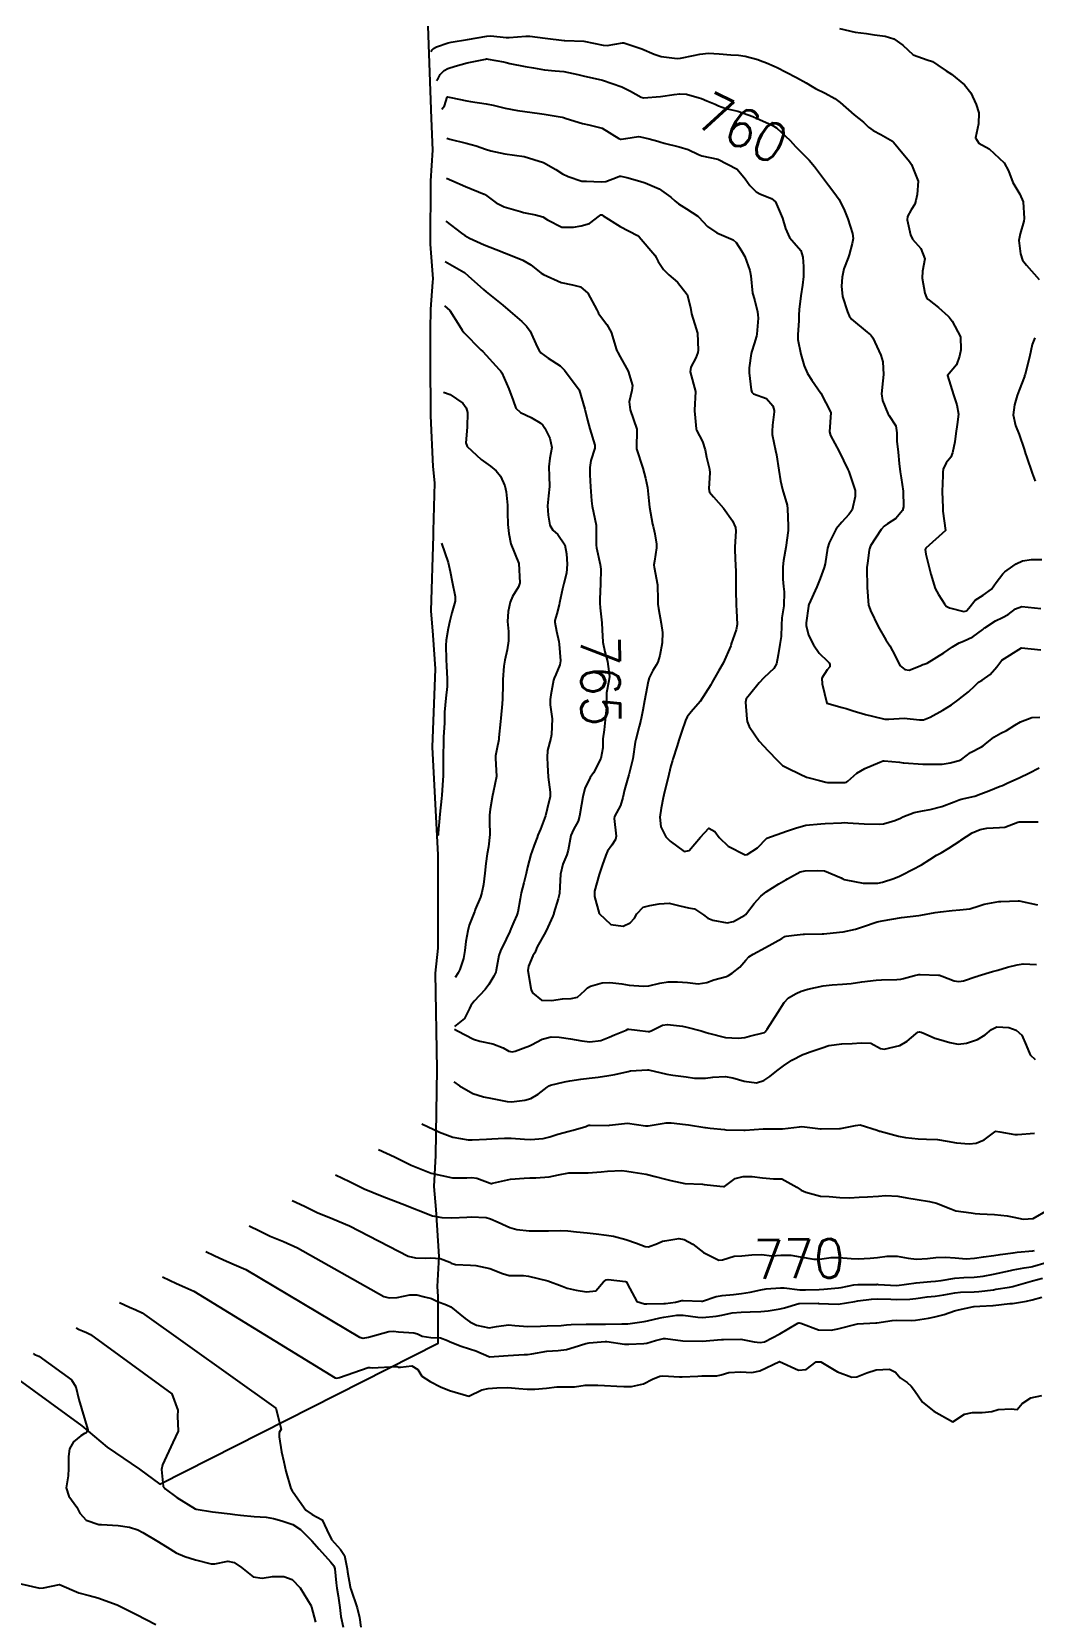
# Model space of a CAD drawing. Header units: metres. Extents: x 318500 to 325275, y 7408834 to 7428799.
# Drawn here: x 323669.7 to 323773.1, y 7421012.5 to 7421176.4 of the extents above; entities that cross this region are included whole.
import ezdxf
from ezdxf.enums import TextEntityAlignment as Align

# ---------------------------------------------------------------- set-up
doc = ezdxf.new("R2010")
doc.units = ezdxf.units.M
doc.header["$MEASUREMENT"] = 0
for name, color, linetype in [('Area', 45, 'Continuous'), ('Cotas', 45, 'Continuous'), ('Curvas de Nivel 1m', 11, 'Continuous'), ('Curvas de Nivel 5m', 15, 'Continuous'), ('Vias Primárias', 230, 'Continuous')]:
    doc.layers.add(name, color=color, linetype=linetype)
doc.styles.add('Style-STANDARD', font='STANDARD.shx')

msp = doc.modelspace()

# ---------------------------------------------------------------- linework, layer by layer
at = {"layer": 'Area'}
msp.add_lwpolyline([(323668.25, 7421037.26), (323674.88, 7421032.47), (323677.49, 7421030.25), (323680.82, 7421027.97), (323682.93, 7421026.43), (323711.66, 7421040.98), (323711.67, 7421045.82), (323711.59, 7421046.85), (323711.75, 7421049.95), (323711.44, 7421054.79), (323711.25, 7421057.16), (323711.41, 7421060.38), (323711.56, 7421069.28), (323711.38, 7421079.2), (323711.65, 7421081.75), (323711.65, 7421091.39), (323711.08, 7421102.5), (323711.39, 7421110.6), (323711.13, 7421114.07), (323710.95, 7421116.58), (323711.17, 7421124.37), (323711.18, 7421124.84), (323711.3, 7421129.81), (323711.15, 7421131.48), (323710.9, 7421136.72), (323710.88, 7421142.54), (323710.88, 7421145.59), (323710.91, 7421147.74), (323711.09, 7421150.51), (323711.14, 7421150.84), (323710.86, 7421154.44), (323710.89, 7421160.97), (323711.11, 7421164.12), (323710.96, 7421167.42), (323710.64, 7421176.92)], dxfattribs=at)
at = {"layer": 'Curvas de Nivel 1m', "flags": 128}
for points, elevation in [([(323753.07, 7421176.69), (323754.7, 7421176.33), (323755.87, 7421176.18), (323756.71, 7421176.05), (323757.79, 7421175.9), (323758.7, 7421175.64), (323759.61, 7421174.96), (323760.68, 7421173.97), (323762.14, 7421173.45), (323762.67, 7421173.28), (323763.25, 7421172.91), (323764.09, 7421172.34), (323764.65, 7421171.97), (323765.98, 7421170.88), (323766.63, 7421170.06), (323767.2, 7421168.86), (323767.47, 7421167.99), (323767.45, 7421166.86), (323767.12, 7421165.41), (323767.46, 7421164.86), (323768.55, 7421164.29), (323770.1, 7421162.82), (323770.52, 7421162), (323770.98, 7421160.81), (323771.69, 7421159.6), (323772.04, 7421158.79), (323772.16, 7421157.08), (323772.13, 7421156.79), (323771.73, 7421155.5), (323771.6, 7421154.8), (323771.77, 7421153.43), (323771.98, 7421152.79), (323772.39, 7421152.26), (323773.7, 7421150.77)], 758), ([(323710.93, 7421174.3), (323710.98, 7421174.37), (323711.05, 7421174.49), (323711.17, 7421174.62), (323711.48, 7421174.79), (323712.68, 7421175.2), (323712.99, 7421175.27), (323714.69, 7421175.56), (323716.69, 7421175.92), (323717.11, 7421175.94), (323718.69, 7421175.78), (323718.97, 7421175.77), (323720.69, 7421175.92), (323721.13, 7421175.91), (323722.69, 7421175.71), (323724.65, 7421175.47), (323724.69, 7421175.47), (323724.73, 7421175.47), (323726.69, 7421175.4), (323728.68, 7421174.97), (323729.1, 7421174.95), (323730.69, 7421175.2), (323730.84, 7421175.2), (323732.68, 7421174.6), (323733.94, 7421174.04), (323734.67, 7421173.79), (323736.34, 7421173.6), (323736.67, 7421173.63), (323738.01, 7421173.91), (323738.67, 7421174.04), (323739.58, 7421174.14), (323740.67, 7421174.09), (323741.88, 7421173.99), (323742.67, 7421173.94), (323743.34, 7421173.85), (323744.66, 7421173.48), (323744.9, 7421173.4), (323745.56, 7421173.15), (323746.34, 7421172.82), (323746.65, 7421172.67), (323747.58, 7421172.19), (323748.64, 7421171.64), (323749.64, 7421171.09), (323750.26, 7421170.71), (323750.62, 7421170.49), (323751.59, 7421170.03), (323752.62, 7421169.48), (323753.14, 7421169.04), (323754.59, 7421167.8), (323755.55, 7421167.02), (323756.08, 7421166.52), (323756.57, 7421166.17), (323757.34, 7421165.76), (323758.56, 7421165.05), (323758.66, 7421164.97), (323759.13, 7421164.38), (323760.32, 7421162.95), (323760.53, 7421162.66), (323761.19, 7421160.94), (323761.1, 7421159.55), (323760.97, 7421158.94), (323760.86, 7421158.56), (323760.47, 7421157.98), (323760.11, 7421157.3), (323760.08, 7421156.95), (323760.43, 7421155.38), (323760.62, 7421154.95), (323761.47, 7421154), (323761.88, 7421152.93), (323761.66, 7421151.65), (323761.61, 7421150.93), (323761.89, 7421149.39), (323762.05, 7421148.92), (323762.19, 7421148.77), (323762.34, 7421148.65), (323763.32, 7421147.9), (323764.32, 7421147), (323764.41, 7421146.89), (323764.72, 7421146.48), (323765.57, 7421144.88), (323765.62, 7421143.53), (323765.49, 7421142.88), (323765.15, 7421141.98), (323764.24, 7421140.89), (323764.87, 7421138.88), (323765.21, 7421137.86), (323765.38, 7421136.88), (323765.24, 7421135.81), (323765.09, 7421134.88), (323764.99, 7421134.04), (323764.76, 7421132.88), (323764.58, 7421132.43), (323764.11, 7421131.85), (323763.79, 7421131.21), (323763.76, 7421130.9), (323763.75, 7421130.55), (323763.69, 7421128.9), (323763.74, 7421127.21), (323763.77, 7421126.89), (323764.02, 7421124.89), (323762, 7421123.05), (323761.95, 7421122.97), (323761.94, 7421122.92), (323761.99, 7421122.44), (323762.36, 7421120.91), (323762.5, 7421120.38), (323762.95, 7421118.9), (323763.3, 7421118.26), (323763.92, 7421117.32), (323764.1, 7421117.07), (323764.44, 7421116.88), (323765.92, 7421116.53), (323766.18, 7421116.6), (323766.43, 7421116.85), (323767.09, 7421117.69), (323767.93, 7421118.19), (323768.79, 7421118.83), (323769.27, 7421119.5), (323769.96, 7421120.42), (323770.16, 7421120.61), (323770.4, 7421120.8), (323771.33, 7421121.44), (323771.98, 7421121.73), (323772.89, 7421121.87), (323773.99, 7421121.87)], 759), ([(323712.03, 7421168.37), (323712.31, 7421168.72), (323712.6, 7421169.62), (323712.61, 7421169.63), (323712.95, 7421169.58), (323714.6, 7421169.22), (323715.01, 7421169.15), (323716.6, 7421168.92), (323717.35, 7421168.77), (323718.59, 7421168.47), (323719.85, 7421168.23), (323720.59, 7421168.13), (323722.11, 7421167.93), (323722.59, 7421167.86), (323724.47, 7421167.53), (323724.58, 7421167.5), (323724.88, 7421167.42), (323726.57, 7421166.89), (323727.21, 7421166.75), (323728.57, 7421166.39), (323730.32, 7421165.35), (323730.47, 7421165.27), (323730.55, 7421165.26), (323731.02, 7421165.34), (323732.34, 7421165.54), (323732.55, 7421165.52), (323733.44, 7421165.31), (323734.32, 7421165.07), (323734.55, 7421164.99), (323734.97, 7421164.86), (323736.54, 7421164.49), (323737.48, 7421164.19), (323738.53, 7421163.68), (323738.86, 7421163.56), (323740.53, 7421163.21), (323742.51, 7421162.18), (323743.35, 7421161.18), (323743.82, 7421160.5), (323744.49, 7421159.83), (323744.92, 7421159.59), (323746.08, 7421159.14), (323746.48, 7421158.81), (323747.19, 7421157.12), (323747.5, 7421156.05), (323747.92, 7421155.11), (323748.41, 7421154.56), (323749.08, 7421153.78), (323749.29, 7421153.1), (323749.36, 7421152.13), (323749.36, 7421151.1), (323749.27, 7421150.19), (323749.09, 7421149.1), (323748.92, 7421147.69), (323748.9, 7421147.09), (323748.9, 7421146.51), (323748.77, 7421145.1), (323748.78, 7421144.59), (323749.11, 7421143.09), (323749.45, 7421141.89), (323749.78, 7421141.08), (323750.23, 7421140.39), (323751.17, 7421139.07), (323752.18, 7421137.05), (323752.06, 7421135.05), (323752.15, 7421134.69), (323753.05, 7421133.04), (323753.96, 7421131.16), (323754.03, 7421131.02), (323754.05, 7421130.97), (323754.1, 7421130.87), (323754.71, 7421129.01), (323754.7, 7421128.39), (323754.38, 7421127.02), (323754.27, 7421126.8), (323754.04, 7421126.53), (323753.31, 7421125.75), (323752.74, 7421125.04), (323752.01, 7421123.61), (323751.85, 7421123.05), (323751.61, 7421121.42), (323751.52, 7421121.06), (323751.09, 7421119.92), (323750.76, 7421119.07), (323749.92, 7421117.23), (323749.88, 7421117.12), (323749.87, 7421117.08), (323749.63, 7421115.35), (323749.63, 7421115.08), (323749.88, 7421114.09), (323750.41, 7421113.07), (323751, 7421112.21), (323751.84, 7421111.4), (323752.01, 7421111.21), (323752.09, 7421111.05), (323752.08, 7421110.8), (323751.83, 7421110.48), (323751.25, 7421109.63), (323751.29, 7421109.06), (323751.78, 7421107.05), (323753.36, 7421106.61), (323753.77, 7421106.51), (323754.51, 7421106.28), (323755.77, 7421105.89), (323756.5, 7421105.72), (323757.76, 7421105.4), (323758.19, 7421105.39), (323759.77, 7421105.51), (323761.34, 7421105.35), (323761.76, 7421105.35), (323762.46, 7421105.6), (323763.77, 7421106.32), (323764.65, 7421106.88), (323765.29, 7421107.36), (323765.79, 7421107.75), (323766.41, 7421108.24), (323767.04, 7421108.85), (323767.45, 7421109.21), (323767.82, 7421109.44), (323768.65, 7421110), (323769.32, 7421110.82), (323769.85, 7421111.48), (323771.86, 7421112.78), (323773.86, 7421112.56)], 761), ([(323712.55, 7421165.36), (323712.85, 7421165.28), (323714.54, 7421164.87), (323715.58, 7421164.58), (323716.54, 7421164.25), (323717.08, 7421164.07), (323718.53, 7421163.76), (323720.53, 7421163.48), (323722.52, 7421162.85), (323723.8, 7421162.14), (323724.5, 7421161.69), (323725.06, 7421161.41), (323726.49, 7421160.95), (323726.96, 7421160.92), (323728.49, 7421160.88), (323728.95, 7421160.91), (323730.12, 7421161.35), (323730.39, 7421161.45), (323730.5, 7421161.46), (323731.12, 7421161.33), (323732.49, 7421160.93), (323733.04, 7421160.76), (323734.48, 7421160.15), (323735.69, 7421159.28), (323736.08, 7421158.89), (323736.46, 7421158.59), (323737.29, 7421158.09), (323738.45, 7421157.32), (323738.49, 7421157.28), (323738.53, 7421157.24), (323739.45, 7421156.24), (323740.43, 7421155.59), (323741.39, 7421155.2), (323742.11, 7421154.88), (323742.41, 7421154.6), (323742.98, 7421153.75), (323743.3, 7421153.17), (323743.82, 7421151.72), (323743.94, 7421151.16), (323744.12, 7421149.39), (323744.16, 7421149.16), (323744.33, 7421148.58), (323744.62, 7421147.45), (323744.67, 7421147.15), (323744.68, 7421146.79), (323744.56, 7421145.16), (323744.52, 7421144.92), (323744.27, 7421144.13), (323744.02, 7421143.4), (323743.96, 7421143.16), (323743.75, 7421141.66), (323743.77, 7421141.16), (323743.98, 7421139.4), (323744.02, 7421139.16), (323744.21, 7421138.97), (323745.55, 7421138.49), (323746.19, 7421137.76), (323746.33, 7421137.27), (323746.33, 7421137.13), (323746.17, 7421135.74), (323746.12, 7421135.13), (323746.15, 7421134.79), (323746.48, 7421133.12), (323746.57, 7421132.68), (323746.83, 7421131.12), (323747, 7421130.02), (323747.2, 7421129.11), (323747.67, 7421127.49), (323747.73, 7421127.1), (323747.77, 7421125.36), (323747.79, 7421125.1), (323747.78, 7421124.87), (323747.53, 7421123.11), (323747.31, 7421121.78), (323747.23, 7421121.11), (323747.22, 7421119.84), (323747.29, 7421119.11), (323747.36, 7421118.54), (323747.34, 7421117.11), (323747.15, 7421115.86), (323747.1, 7421115.11), (323747.05, 7421113.93), (323746.94, 7421113.11), (323746.76, 7421112.03), (323746.59, 7421111.12), (323746.31, 7421110.64), (323745.83, 7421110.18), (323745.28, 7421109.68), (323744.81, 7421109.15), (323743.79, 7421107.92), (323743.46, 7421107.49), (323743.37, 7421107.16), (323743.52, 7421105.4), (323743.56, 7421105.16), (323743.75, 7421104.64), (323744.8, 7421103.14), (323745.72, 7421102.15), (323746.67, 7421101.12), (323747.2, 7421100.62), (323747.69, 7421100.37), (323749.04, 7421099.73), (323749.68, 7421099.42), (323749.94, 7421099.34), (323751.01, 7421099.06), (323751.68, 7421098.89), (323751.86, 7421098.87), (323753.68, 7421098.87), (323753.8, 7421098.9), (323753.94, 7421099.02), (323754.88, 7421099.82), (323755.69, 7421100.3), (323757.24, 7421100.98), (323757.58, 7421101.09), (323757.7, 7421101.1), (323759.27, 7421100.95), (323759.67, 7421100.91), (323759.7, 7421100.91), (323759.73, 7421100.91), (323761.7, 7421100.77), (323763.55, 7421100.75), (323763.7, 7421100.75), (323764.5, 7421100.88), (323765.44, 7421101.12), (323765.71, 7421101.27), (323766.62, 7421101.95), (323767.73, 7421102.56), (323767.9, 7421102.66), (323768.12, 7421102.83), (323769.01, 7421103.55), (323769.75, 7421103.95), (323770.32, 7421104.23), (323771.2, 7421104.79), (323771.76, 7421105.13), (323772.95, 7421105.58), (323773.77, 7421105.62)], 762), ([(323712.5, 7421161.25), (323713.06, 7421161.01), (323714.48, 7421160.39), (323716.39, 7421159.61), (323716.47, 7421159.58), (323716.55, 7421159.53), (323717.65, 7421158.7), (323718.46, 7421158.29), (323720.15, 7421157.79), (323720.45, 7421157.7), (323720.63, 7421157.66), (323721.71, 7421157.46), (323722.45, 7421157.25), (323722.93, 7421156.96), (323724.43, 7421156.19), (323725.64, 7421156.2), (323726.43, 7421156.33), (323727.27, 7421156.56), (323728.32, 7421157.37), (323728.45, 7421157.45), (323728.54, 7421157.45), (323728.7, 7421157.37), (323730.43, 7421156.25), (323732.24, 7421155.32), (323732.42, 7421155.19), (323734.01, 7421153.3), (323734.17, 7421153.07), (323734.38, 7421152.64), (323734.91, 7421151.82), (323735.46, 7421151.27), (323736.36, 7421150.52), (323737.35, 7421149.25), (323737.69, 7421147.88), (323737.81, 7421147.25), (323738.3, 7421145.71), (323738.4, 7421145.35), (323738.42, 7421145.24), (323738.5, 7421143.48), (323738.47, 7421143.24), (323738.25, 7421142.7), (323737.74, 7421141.75), (323737.68, 7421141.25), (323738.21, 7421139.24), (323738.13, 7421137.29), (323738.13, 7421137.24), (323738.17, 7421136.52), (323738.29, 7421135.37), (323738.33, 7421135.24), (323738.96, 7421134.05), (323739.21, 7421133.22), (323739.36, 7421132.46), (323739.67, 7421131.22), (323739.71, 7421130.83), (323739.6, 7421129.22), (323739.68, 7421128.82), (323740.07, 7421128.35), (323741.11, 7421127.19), (323742.03, 7421125.88), (323742.34, 7421125.18), (323742.39, 7421124.8), (323742.29, 7421123.18), (323742.28, 7421122.89), (323742.35, 7421121.18), (323742.38, 7421120.76), (323742.39, 7421119.18), (323742.39, 7421118.72), (323742.43, 7421117.17), (323742.47, 7421116.62), (323742.52, 7421115.17), (323742.42, 7421114.64), (323741.92, 7421113.18), (323741.91, 7421113.13), (323741.86, 7421112.97), (323741.09, 7421111.19), (323740.62, 7421110.41), (323739.94, 7421109.21), (323739.81, 7421108.95), (323738.69, 7421107.23), (323737.77, 7421106.15), (323737.36, 7421105.65), (323737.18, 7421105.25), (323736.82, 7421104.18), (323736.51, 7421103.25), (323736.32, 7421102.66), (323735.87, 7421101.26), (323735.83, 7421101.13), (323735.69, 7421100.59), (323735.38, 7421099.26), (323735.03, 7421097.9), (323734.9, 7421097.27), (323734.69, 7421096.21), (323734.53, 7421095.28), (323734.63, 7421094.29), (323735.17, 7421093.27), (323735.59, 7421092.82), (323737.06, 7421091.76), (323737.58, 7421091.84), (323738.74, 7421093.22), (323739.61, 7421094.16), (323740.22, 7421093.82), (323740.68, 7421093.19), (323741.59, 7421092.31), (323743.35, 7421091.39), (323743.57, 7421091.42), (323744.62, 7421092.11), (323745.6, 7421093.13), (323747.61, 7421093.83), (323748.54, 7421094.16), (323749.61, 7421094.45), (323751.15, 7421094.59), (323751.62, 7421094.62), (323753.3, 7421094.71), (323753.62, 7421094.72), (323753.93, 7421094.7), (323755.62, 7421094.59), (323757.2, 7421094.56), (323757.62, 7421094.6), (323758.81, 7421094.95), (323759.37, 7421095.19), (323759.63, 7421095.33), (323760.78, 7421095.78), (323761.64, 7421095.94), (323762.46, 7421096.09), (323763.64, 7421096.39), (323764.91, 7421096.87), (323765.43, 7421097.09), (323765.65, 7421097.13), (323767.04, 7421097.47), (323767.66, 7421097.7), (323768.49, 7421098), (323769.67, 7421098.47), (323769.91, 7421098.57), (323770.4, 7421098.8), (323771.69, 7421099.39), (323772.63, 7421099.83), (323773.7, 7421100.37)], 763), ([(323712.44, 7421156.81), (323714.05, 7421155.56), (323714.42, 7421155.32), (323714.9, 7421155.06), (323716.4, 7421154.38), (323718.26, 7421153.63), (323718.39, 7421153.58), (323718.62, 7421153.5), (323720.38, 7421152.78), (323721.21, 7421152.3), (323722.3, 7421151.45), (323722.37, 7421151.39), (323722.52, 7421151.3), (323724.36, 7421150.49), (323725.51, 7421150.25), (323726.35, 7421150.03), (323727.11, 7421149.39), (323728.03, 7421147.66), (323728.17, 7421147.37), (323728.22, 7421147.29), (323728.31, 7421147.14), (323729.07, 7421146.13), (323729.52, 7421145.35), (323730.07, 7421143.53), (323730.15, 7421143.34), (323730.19, 7421143.27), (323730.26, 7421143.13), (323731.26, 7421141.33), (323731.71, 7421139.83), (323731.65, 7421139.33), (323731.36, 7421138.16), (323731.48, 7421137.33), (323732.16, 7421135.32), (323732.13, 7421133.32), (323732.8, 7421131.31), (323733.07, 7421130.28), (323733.27, 7421129.3), (323733.42, 7421127.94), (323733.46, 7421127.3), (323733.78, 7421125.54), (323733.84, 7421125.29), (323733.88, 7421125.15), (323734.01, 7421124.55), (323734.18, 7421123.47), (323734.2, 7421123.29), (323734.2, 7421123.08), (323733.98, 7421121.71), (323733.91, 7421121.35), (323733.91, 7421121.29), (323733.97, 7421121.1), (323734.31, 7421119.28), (323734.33, 7421117.69), (323734.32, 7421117.28), (323734.39, 7421116.81), (323734.68, 7421115.28), (323734.8, 7421114.36), (323734.77, 7421113.28), (323734.55, 7421111.98), (323734.34, 7421111.28), (323734.16, 7421110.96), (323733.83, 7421110.41), (323733.45, 7421109.66), (323733.33, 7421109.3), (323733.08, 7421108.01), (323732.96, 7421107.3), (323732.79, 7421106.32), (323732.57, 7421105.31), (323732.4, 7421104.66), (323732.06, 7421103.31), (323732.01, 7421103.03), (323731.76, 7421101.32), (323731.7, 7421101.02), (323731.34, 7421099.67), (323731.24, 7421099.32), (323730.88, 7421098.11), (323730.73, 7421097.33), (323730.49, 7421096.48), (323729.86, 7421095.34), (323729.82, 7421095.14), (323730.03, 7421093.34), (323729.96, 7421092.97), (323729.59, 7421092.38), (323729.14, 7421091.78), (323728.95, 7421091.35), (323728.6, 7421090.31), (323728.26, 7421089.36), (323727.8, 7421087.64), (323727.78, 7421087.37), (323727.79, 7421087.09), (323728.26, 7421085.36), (323729.47, 7421084.21), (323730.75, 7421084.04), (323731.48, 7421084.37), (323731.93, 7421084.86), (323732.18, 7421085.3), (323732.81, 7421085.99), (323733.5, 7421086.18), (323734.46, 7421086.33), (323735.51, 7421086.41), (323736.61, 7421086.15), (323737.5, 7421085.94), (323738.11, 7421085.84), (323739.05, 7421085.22), (323739.48, 7421084.87), (323740.01, 7421084.67), (323741.48, 7421084.37), (323742.15, 7421084.51), (323743.31, 7421085.16), (323743.41, 7421085.24), (323743.49, 7421085.33), (323744.27, 7421086.38), (323744.98, 7421087.14), (323745.52, 7421087.57), (323746.82, 7421088.4), (323747.54, 7421088.81), (323747.72, 7421088.91), (323748.02, 7421089.1), (323749.01, 7421089.63), (323749.55, 7421089.74), (323750.84, 7421089.77), (323751.55, 7421089.75), (323753.26, 7421089.02), (323753.43, 7421088.92), (323753.54, 7421088.87), (323753.73, 7421088.82), (323755.53, 7421088.48), (323757.03, 7421088.47), (323757.54, 7421088.58), (323758.71, 7421088.95), (323759.29, 7421089.2), (323759.55, 7421089.33), (323760.61, 7421089.88), (323761.56, 7421090.36), (323762.41, 7421090.91), (323763.11, 7421091.37), (323763.58, 7421091.61), (323764.38, 7421092.08), (323765.54, 7421092.86), (323765.6, 7421092.9), (323766.79, 7421093.67), (323767.62, 7421094.01), (323768.31, 7421094.14), (323769.62, 7421094.22), (323770.15, 7421094.27), (323771.51, 7421094.78), (323771.63, 7421094.8), (323773.59, 7421094.8)], 764), ([(323712.32, 7421148.06), (323712.86, 7421147.57), (323713.87, 7421145.99), (323714.12, 7421145.56), (323714.29, 7421145.33), (323716.07, 7421143.53), (323716.26, 7421143.34), (323717.97, 7421141.5), (323718.1, 7421141.37), (323718.23, 7421141.16), (323718.95, 7421139.49), (323719.4, 7421138.28), (323719.67, 7421137.49), (323720.17, 7421137.07), (323721.25, 7421136.55), (323722.17, 7421136), (323722.45, 7421135.74), (323722.67, 7421135.44), (323723.18, 7421134.4), (323723.38, 7421133.43), (323723.19, 7421132.35), (323723.09, 7421131.44), (323723.13, 7421130.48), (323723.14, 7421129.43), (323723.03, 7421128.47), (323722.95, 7421127.44), (323723.01, 7421126.46), (323723.2, 7421125.43), (323723.51, 7421124.92), (323724.01, 7421124.47), (323724.72, 7421123.41), (323724.92, 7421122.48), (323724.96, 7421121.41), (323724.89, 7421120.48), (323724.64, 7421119.41), (323724.5, 7421118.85), (323724.19, 7421117.42), (323724.14, 7421117.19), (323723.9, 7421116.27), (323723.71, 7421115.6), (323723.7, 7421115.42), (323723.88, 7421114.49), (323724.1, 7421113.42), (323724.14, 7421113.13), (323724.28, 7421111.42), (323724.23, 7421111.01), (323723.82, 7421110), (323723.62, 7421109.62), (323723.55, 7421109.42), (323723.29, 7421107.92), (323723.23, 7421107.43), (323723.22, 7421106.87), (323723.41, 7421105.43), (323723.35, 7421103.81), (323723.27, 7421103.43), (323722.96, 7421102.18), (323722.91, 7421101.43), (323722.94, 7421100.68), (323723.01, 7421099.43), (323723.23, 7421097.86), (323723.22, 7421097.43), (323722.92, 7421096.14), (323722.72, 7421095.43), (323722.21, 7421094.04), (323721.96, 7421093.44), (323721.87, 7421093.18), (323721.58, 7421092.39), (323721.31, 7421091.72), (323721.22, 7421091.45), (323720.89, 7421090.12), (323720.73, 7421089.46), (323720.49, 7421088.51), (323720.24, 7421087.46), (323720.13, 7421086.85), (323719.89, 7421085.47), (323719.79, 7421085.17), (323719.48, 7421084.47), (323719.17, 7421083.77), (323719.04, 7421083.48), (323718.66, 7421082.69), (323718.08, 7421081.49), (323717.93, 7421081), (323717.66, 7421079.5), (323717.6, 7421079.3), (323717.4, 7421078.86), (323716.9, 7421078), (323716.51, 7421077.51), (323715.37, 7421076.28), (323715.04, 7421075.86), (323714.89, 7421075.53), (323714.39, 7421074.49), (323713.33, 7421073.68)], 766), ([(323773.24, 7421144.78), (323772.98, 7421144.08), (323772.71, 7421142.78), (323772.24, 7421141.03), (323772.19, 7421140.84), (323772.18, 7421140.79), (323771.65, 7421139.37), (323771.44, 7421138.8), (323771.15, 7421137.85), (323771.02, 7421136.8), (323771.27, 7421135.7), (323771.62, 7421134.8), (323772.14, 7421133.28), (323772.3, 7421132.79), (323772.39, 7421132.52), (323772.97, 7421130.78), (323773.29, 7421129.97)], 758), ([(323712.2, 7421139.16), (323712.88, 7421138.9), (323714.19, 7421138.03), (323714.56, 7421137.55), (323714.68, 7421137.05), (323714.65, 7421135.55), (323714.52, 7421133.94), (323714.64, 7421133.55), (323716.11, 7421132.21), (323717.05, 7421131.52), (323717.64, 7421131.05), (323718.09, 7421130.47), (323718.54, 7421129.5), (323718.68, 7421128.88), (323718.82, 7421127.49), (323718.82, 7421126.72), (323718.85, 7421125.49), (323718.94, 7421124.56), (323719.15, 7421123.49), (323719.97, 7421121.48), (323720.07, 7421119.48), (323719.94, 7421119.07), (323719.33, 7421118.08), (323719.1, 7421117.49), (323718.89, 7421116.51), (323718.83, 7421115.49), (323718.92, 7421114.45), (323718.92, 7421113.49), (323718.77, 7421112.57), (323718.55, 7421111.49), (323718.44, 7421110.88), (323718.33, 7421109.49), (323718.32, 7421108.97), (323718.29, 7421107.49), (323718.27, 7421107), (323718.13, 7421105.5), (323718.09, 7421105.16), (323717.93, 7421103.5), (323717.91, 7421103.31), (323717.71, 7421102.31), (323717.58, 7421101.62), (323717.57, 7421101.5), (323717.56, 7421101.37), (323717.68, 7421099.5), (323717.32, 7421097.84), (323717.26, 7421097.51), (323717.02, 7421096.11), (323716.95, 7421095.51), (323716.94, 7421094.83), (323716.98, 7421093.51), (323716.86, 7421092.23), (323716.71, 7421091.51), (323716.56, 7421090.51), (323716.48, 7421089.52), (323716.34, 7421088.33), (323716.17, 7421087.52), (323716.01, 7421087.03), (323715.49, 7421085.76), (323715.43, 7421085.6), (323715.4, 7421085.53), (323714.87, 7421084.13), (323714.71, 7421083.54), (323714.51, 7421082.47), (323714.4, 7421081.54), (323714.26, 7421080.71), (323713.89, 7421079.55), (323713.73, 7421079.22), (323713.4, 7421078.73)], 767), ([(323711.99, 7421123.58), (323712.68, 7421121.57), (323712.89, 7421120.64), (323713.11, 7421119.57), (323713.41, 7421118.08), (323713.4, 7421117.57), (323713.08, 7421116.39), (323712.87, 7421115.57), (323712.69, 7421114.76), (323712.47, 7421113.57), (323712.44, 7421112.99), (323712.49, 7421111.57), (323712.52, 7421110.88), (323712.59, 7421109.57), (323712.58, 7421108.79), (323712.46, 7421107.57), (323712.32, 7421106.13), (323712.32, 7421105.57), (323712.32, 7421105), (323712.22, 7421103.57), (323712.19, 7421103.11), (323712.17, 7421101.57), (323712.17, 7421100.06), (323712.16, 7421099.57), (323712.14, 7421099.11), (323712.03, 7421097.57), (323712, 7421097.22), (323711.82, 7421095.58), (323711.66, 7421093.64), (323711.66, 7421093.58), (323711.66, 7421093.52), (323711.65, 7421093.47), (323711.64, 7421093.44), (323711.63, 7421093.43)], 768), ([(323713.33, 7421073.4), (323713.64, 7421073.23), (323715.31, 7421072.36), (323715.95, 7421072.16), (323717.31, 7421071.89), (323718.38, 7421071.48), (323718.96, 7421071.13), (323719.3, 7421071.07), (323719.61, 7421071.15), (323720.42, 7421071.46), (323721.09, 7421071.67), (323721.3, 7421071.77), (323722.39, 7421072.36), (323723.32, 7421072.61), (323724.14, 7421072.58), (323725.32, 7421072.42), (323726.5, 7421072.19), (323727.31, 7421072.08), (323728.44, 7421072.23), (323729.32, 7421072.57), (323729.85, 7421072.81), (323731.05, 7421073.31), (323731.25, 7421073.39), (323731.33, 7421073.4), (323732.2, 7421073.3), (323733.33, 7421073.15), (323733.46, 7421073.16), (323733.72, 7421073.28), (323734.8, 7421073.81), (323735.34, 7421073.88), (323736.88, 7421073.7), (323737.34, 7421073.62), (323738.82, 7421073.22), (323739.33, 7421073.05), (323739.55, 7421072.99), (323741.32, 7421072.56), (323742.62, 7421072.46), (323743.32, 7421072.55), (323743.8, 7421072.67), (323745.33, 7421073.07), (323745.42, 7421073.13), (323745.62, 7421073.41), (323746.71, 7421075.11), (323747.37, 7421076.17), (323747.82, 7421076.65), (323748.63, 7421077.09), (323749.14, 7421077.32), (323749.38, 7421077.41), (323749.83, 7421077.52), (323751.4, 7421077.86), (323752.33, 7421077.97), (323753.4, 7421078.04), (323754.28, 7421078.13), (323755.4, 7421078.28), (323756.88, 7421078.46), (323757.41, 7421078.49), (323759, 7421078.54), (323759.41, 7421078.58), (323759.71, 7421078.63), (323760.82, 7421078.93), (323761.29, 7421079.04), (323761.41, 7421079.05), (323763.31, 7421078.99), (323763.41, 7421078.98), (323763.69, 7421078.89), (323764.93, 7421078.39), (323765.4, 7421078.32), (323765.87, 7421078.39), (323767.21, 7421078.84), (323767.36, 7421078.89), (323767.41, 7421078.91), (323768.88, 7421079.35), (323769.42, 7421079.51), (323770.43, 7421079.79), (323771.43, 7421080.05), (323772.04, 7421080.16), (323773.43, 7421080.09)], 766), ([(323713.26, 7421067.96), (323713.85, 7421067.54), (323715.24, 7421066.75), (323716.32, 7421066.43), (323717.23, 7421066.26), (323718.78, 7421065.93), (323719.23, 7421065.89), (323720.62, 7421066.06), (323721.23, 7421066.26), (323721.98, 7421066.69), (323722.92, 7421067.42), (323723.11, 7421067.57), (323723.25, 7421067.63), (323724.69, 7421067.97), (323725.26, 7421068.08), (323726.38, 7421068.26), (323727.26, 7421068.35), (323728.18, 7421068.44), (323729.27, 7421068.61), (323729.88, 7421068.72), (323731.28, 7421069.05), (323731.5, 7421069.09), (323733.28, 7421069.22), (323733.36, 7421069.21), (323735.27, 7421068.75), (323735.87, 7421068.65), (323737.27, 7421068.47), (323738.13, 7421068.36), (323739.27, 7421068.34), (323740.02, 7421068.44), (323741.27, 7421068.52), (323742.07, 7421068.37), (323743.26, 7421068.02), (323744.52, 7421067.88), (323745.26, 7421068.09), (323745.88, 7421068.51), (323746.63, 7421069.11), (323747.29, 7421069.62), (323748.18, 7421070.21), (323749.31, 7421070.78), (323749.51, 7421070.86), (323750.06, 7421071.06), (323750.99, 7421071.38), (323751.31, 7421071.49), (323751.98, 7421071.71), (323753.32, 7421071.89), (323754.41, 7421071.92), (323755.32, 7421072), (323756.31, 7421071.97), (323757.31, 7421071.42), (323757.69, 7421071.34), (323759.32, 7421071.72), (323760.08, 7421072.18), (323760.96, 7421072.92), (323761.17, 7421073.08), (323761.33, 7421073.12), (323761.5, 7421073.09), (323761.94, 7421072.91), (323762.92, 7421072.49), (323763.32, 7421072.38), (323764.48, 7421072.03), (323765.32, 7421071.86), (323766.21, 7421071.96), (323767.33, 7421072.35), (323768.12, 7421072.83), (323768.78, 7421073.38), (323769.34, 7421073.65), (323770.56, 7421073.57), (323771.34, 7421073.3), (323771.9, 7421072.77), (323772.34, 7421071.75), (323772.77, 7421070.77), (323773.3, 7421070.27)], 767), ([(323709.97, 7421063.63), (323711.8, 7421062.78), (323713.18, 7421062.24), (323714.74, 7421061.97), (323715.18, 7421061.97), (323716.64, 7421062.05), (323717.18, 7421062.09), (323718.49, 7421062.17), (323719.18, 7421062.15), (323720.57, 7421062.06), (323721.18, 7421062.03), (323722.5, 7421062.11), (323723.18, 7421062.29), (323724.02, 7421062.57), (323725.19, 7421062.87), (323725.6, 7421062.98), (323726.91, 7421063.37), (323727.11, 7421063.46), (323727.2, 7421063.49), (323727.34, 7421063.5), (323729.2, 7421063.47), (323729.36, 7421063.49), (323731.2, 7421063.69), (323733.06, 7421063.43), (323733.2, 7421063.41), (323733.33, 7421063.42), (323735.2, 7421063.74), (323735.7, 7421063.75), (323737.2, 7421063.56), (323737.49, 7421063.52), (323739.2, 7421063.27), (323739.25, 7421063.26), (323739.73, 7421063.2), (323741.2, 7421063.04), (323741.35, 7421063.03), (323743.2, 7421062.99), (323743.36, 7421062.99), (323745.2, 7421063.13), (323747.2, 7421063.1), (323748.94, 7421063.33), (323749.2, 7421063.35), (323751.14, 7421063.11), (323751.2, 7421063.11), (323753.09, 7421063.14), (323753.2, 7421063.15), (323754.74, 7421063.47), (323755.21, 7421063.52), (323756.96, 7421062.97), (323757.2, 7421062.89), (323757.3, 7421062.87), (323759.19, 7421062.37), (323759.89, 7421062.23), (323761.19, 7421062.07), (323762.05, 7421062.04), (323763.19, 7421062.02), (323764.2, 7421061.86), (323765.18, 7421061.67), (323766.46, 7421061.56), (323767.18, 7421061.65), (323768.03, 7421061.99), (323769.11, 7421062.81), (323769.17, 7421062.84), (323769.2, 7421062.86), (323769.64, 7421062.8), (323771.2, 7421062.53), (323771.45, 7421062.52), (323773.2, 7421062.68)], 768), ([(323705.51, 7421060.99), (323707.14, 7421060.23), (323708.87, 7421059.38), (323710.93, 7421058.53), (323713.13, 7421058.06), (323714.6, 7421058.06), (323715.13, 7421058.09), (323715.64, 7421058.04), (323717.03, 7421057.5), (323717.12, 7421057.47), (323717.15, 7421057.47), (323717.25, 7421057.5), (323719.12, 7421057.92), (323720.55, 7421058.03), (323721.13, 7421058.05), (323721.74, 7421058.06), (323723.13, 7421058.15), (323724.09, 7421058.36), (323725.13, 7421058.58), (323725.93, 7421058.59), (323727.13, 7421058.57), (323728.47, 7421058.69), (323729.13, 7421058.76), (323730.62, 7421058.8), (323731.13, 7421058.76), (323731.78, 7421058.66), (323733.13, 7421058.42), (323734.06, 7421058.21), (323735.13, 7421057.93), (323735.66, 7421057.78), (323737.12, 7421057.48), (323738.94, 7421057.39), (323739.12, 7421057.38), (323740.73, 7421057.19), (323741.12, 7421057.15), (323741.15, 7421057.15), (323741.2, 7421057.18), (323742.32, 7421057.98), (323743.14, 7421058.19), (323744.08, 7421058.2), (323745.13, 7421058.07), (323746.28, 7421057.97), (323747.13, 7421057.95), (323748.67, 7421057.08), (323749.12, 7421056.79), (323749.6, 7421056.58), (323751.11, 7421056.18), (323752.02, 7421056.13), (323753.11, 7421056.03), (323754.13, 7421055.98), (323755.11, 7421056.05), (323755.98, 7421056.1), (323757.11, 7421056.18), (323757.84, 7421056.23), (323759.11, 7421056.15), (323760.03, 7421056), (323761.1, 7421055.81), (323762.37, 7421055.63), (323763.1, 7421055.45), (323764.59, 7421054.87), (323764.93, 7421054.71), (323765.09, 7421054.66), (323766.68, 7421054.43), (323767.09, 7421054.38), (323767.57, 7421054.34), (323769.08, 7421054.27), (323770.41, 7421054.12), (323771.08, 7421054.01), (323772.05, 7421053.8), (323773.08, 7421053.86), (323774.63, 7421054.74)], 769), ([(323696.59, 7421055.73), (323697.85, 7421055.14), (323699.18, 7421054.48), (323700.77, 7421053.83), (323702.51, 7421053.11), (323708.57, 7421049.99), (323709.33, 7421049.81), (323710.34, 7421049.77), (323710.91, 7421049.79), (323711.86, 7421049.72), (323712.86, 7421049.34), (323712.89, 7421049.32), (323713.01, 7421049.24), (323713.44, 7421049.11), (323715, 7421049.03), (323715.53, 7421049), (323717, 7421048.69), (323718.3, 7421048.17), (323718.99, 7421047.98), (323720.47, 7421047.97), (323720.99, 7421047.91), (323722.98, 7421047.42), (323724.44, 7421046.86), (323724.97, 7421046.68), (323725.89, 7421046.46), (323726.97, 7421046.28), (323727.92, 7421046.41), (323728.72, 7421047.34), (323728.99, 7421047.53), (323729.21, 7421047.56), (323730.99, 7421047.36), (323731.09, 7421047.31), (323731.2, 7421047.1), (323732.16, 7421045.3), (323732.96, 7421045.06), (323733.19, 7421045.05), (323734.96, 7421045.09), (323735.12, 7421045.1), (323736.15, 7421045.24), (323736.82, 7421045.38), (323736.96, 7421045.38), (323738.85, 7421045.32), (323738.96, 7421045.34), (323740.35, 7421045.81), (323740.97, 7421045.91), (323742.13, 7421046.01), (323742.97, 7421046.13), (323743.85, 7421046.27), (323744.98, 7421046.5), (323745.52, 7421046.59), (323746.98, 7421046.69), (323747.39, 7421046.69), (323748.98, 7421046.51), (323749.56, 7421046.49), (323750.98, 7421046.53), (323751.47, 7421046.55), (323752.99, 7421046.69), (323753.26, 7421046.74), (323754.55, 7421047), (323754.99, 7421047.05), (323756.9, 7421047.06), (323756.99, 7421047.07), (323757.09, 7421047.06), (323758.99, 7421046.94), (323760.99, 7421047.21), (323762.53, 7421047.36), (323762.99, 7421047.39), (323763.59, 7421047.47), (323765, 7421047.7), (323765.91, 7421047.76), (323767, 7421047.81), (323767.92, 7421047.9), (323769, 7421048.1), (323770.73, 7421048.51), (323771.01, 7421048.57), (323772.16, 7421048.76), (323772.88, 7421048.88), (323773.01, 7421048.91), (323774.43, 7421049.32)], 771), ([(323692.13, 7421053.09), (323693.2, 7421052.6), (323694.33, 7421052.04), (323695.68, 7421051.48), (323697.14, 7421050.85), (323706.06, 7421045.81), (323706.61, 7421045.67), (323707.42, 7421045.72), (323708.72, 7421045.97), (323709.45, 7421045.97), (323710.25, 7421045.79), (323710.96, 7421045.59), (323711.59, 7421045.31), (323712.5, 7421044.96), (323712.95, 7421044.74), (323714.46, 7421043.53), (323714.92, 7421043.19), (323715.6, 7421042.84), (323716.92, 7421042.59), (323717.67, 7421042.73), (323718.92, 7421042.87), (323719.57, 7421042.82), (323720.92, 7421042.7), (323722.23, 7421042.74), (323722.92, 7421042.79), (323724.34, 7421042.82), (323724.92, 7421042.88), (323725.38, 7421042.93), (323726.93, 7421042.97), (323728.54, 7421042.96), (323728.93, 7421042.97), (323730.6, 7421042.99), (323730.93, 7421042.99), (323731.24, 7421043), (323732.93, 7421043.22), (323733.25, 7421043.29), (323734.59, 7421043.61), (323734.94, 7421043.68), (323736.29, 7421043.89), (323736.94, 7421043.9), (323738.47, 7421043.69), (323738.94, 7421043.65), (323740.35, 7421043.77), (323740.94, 7421043.89), (323741.99, 7421044.12), (323742.95, 7421044.2), (323743.86, 7421044.22), (323744.95, 7421044.26), (323745.73, 7421044.34), (323746.95, 7421044.53), (323747.42, 7421044.63), (323748.89, 7421045.07), (323748.95, 7421045.08), (323750.9, 7421045.11), (323750.96, 7421045.1), (323752.96, 7421045.02), (323754.66, 7421045.3), (323754.97, 7421045.35), (323756.39, 7421045.55), (323756.97, 7421045.57), (323758.4, 7421045.52), (323758.97, 7421045.51), (323760.34, 7421045.55), (323760.97, 7421045.61), (323762.12, 7421045.76), (323762.97, 7421045.85), (323763.87, 7421045.98), (323764.98, 7421046.18), (323765.59, 7421046.24), (323766.98, 7421046.3), (323767.47, 7421046.34), (323768.99, 7421046.51), (323769.24, 7421046.55), (323770.63, 7421046.79), (323770.99, 7421046.85), (323771.08, 7421046.87), (323773, 7421047.42), (323774.03, 7421047.71)], 772), ([(323687.67, 7421050.46), (323688.55, 7421050.05), (323689.48, 7421049.59), (323690.6, 7421049.13), (323691.79, 7421048.61), (323703.54, 7421041.62), (323703.9, 7421041.52), (323704.46, 7421041.6), (323706.56, 7421042.2), (323707.04, 7421042.23), (323707.57, 7421042.15), (323709.13, 7421042.05), (323709.51, 7421041.94), (323710.01, 7421041.73), (323710.91, 7421041.59), (323711.89, 7421041.53), (323712.63, 7421041.28), (323712.9, 7421041.14), (323714.02, 7421040.67), (323714.89, 7421040.4), (323715.55, 7421040.19), (323716.88, 7421039.61), (323716.97, 7421039.59), (323718.88, 7421039.72), (323720.53, 7421039.81), (323720.88, 7421039.83), (323721.34, 7421039.9), (323722.89, 7421040.18), (323724.04, 7421040.25), (323724.89, 7421040.34), (323725.71, 7421040.57), (323726.9, 7421040.95), (323727.25, 7421041.02), (323728.91, 7421041.17), (323729.08, 7421041.17), (323730.9, 7421040.9), (323731.33, 7421040.88), (323732.9, 7421040.95), (323733.2, 7421040.99), (323734.09, 7421041.27), (323734.91, 7421041.46), (323735.13, 7421041.48), (323736.91, 7421041.23), (323738.91, 7421041.21), (323740.91, 7421041.37), (323741.12, 7421041.38), (323742.91, 7421041.41), (323744.27, 7421041.14), (323744.91, 7421041.06), (323745.33, 7421041.12), (323746.92, 7421041.95), (323748.8, 7421043.07), (323748.9, 7421043.1), (323748.93, 7421043.1), (323749.09, 7421043.07), (323750.92, 7421042.38), (323752.22, 7421042.33), (323752.92, 7421042.47), (323754.93, 7421042.99), (323756.82, 7421043.08), (323756.93, 7421043.09), (323758.54, 7421043.34), (323758.94, 7421043.36), (323760.51, 7421043.34), (323760.94, 7421043.37), (323762.26, 7421043.58), (323762.94, 7421043.72), (323763.88, 7421043.94), (323764.95, 7421044.32), (323765.36, 7421044.45), (323766.96, 7421044.78), (323767, 7421044.79), (323767.56, 7421044.82), (323768.9, 7421044.87), (323768.96, 7421044.88), (323770.68, 7421045.07), (323770.96, 7421045.1), (323772.39, 7421045.34), (323772.97, 7421045.47), (323773.97, 7421045.75)], 773), ([(323683.21, 7421047.83), (323683.91, 7421047.5), (323684.64, 7421047.14), (323685.51, 7421046.78), (323686.44, 7421046.37), (323701.02, 7421037.43), (323701.19, 7421037.38), (323701.46, 7421037.44), (323704.42, 7421038.47), (323704.63, 7421038.49), (323704.86, 7421038.46), (323707.35, 7421038.59), (323707.43, 7421038.57), (323707.54, 7421038.53), (323707.77, 7421038.53), (323708.95, 7421038.64), (323709.55, 7421038.28), (323709.98, 7421037.59), (323710.84, 7421037.05), (323711.9, 7421036.5), (323712.83, 7421036.09), (323714.82, 7421035.53), (323716.18, 7421036.16), (323716.83, 7421036.31), (323717.72, 7421036.38), (323718.84, 7421036.4), (323719.99, 7421036.3), (323720.84, 7421036.24), (323721.65, 7421036.25), (323722.84, 7421036.36), (323723.91, 7421036.48), (323724.84, 7421036.48), (323725.73, 7421036.5), (323726.84, 7421036.65), (323728.14, 7421036.65), (323728.84, 7421036.62), (323730.09, 7421036.57), (323730.84, 7421036.51), (323731.63, 7421036.51), (323732.85, 7421036.8), (323733.77, 7421037.28), (323734.54, 7421037.58), (323734.86, 7421037.61), (323736.56, 7421037.53), (323736.85, 7421037.53), (323738.47, 7421037.6), (323738.86, 7421037.62), (323740.41, 7421037.63), (323740.86, 7421037.71), (323741.65, 7421037.96), (323742.86, 7421038.05), (323744.03, 7421037.97), (323744.87, 7421038.13), (323746.88, 7421039.1), (323748.87, 7421038.2), (323749.66, 7421038.27), (323750.69, 7421039.05), (323750.86, 7421039.07), (323750.88, 7421039.07), (323750.9, 7421039.07), (323751.16, 7421039.05), (323752.87, 7421038.05), (323754.36, 7421037.5), (323754.86, 7421037.52), (323755.91, 7421037.93), (323756.87, 7421038.25), (323758.24, 7421038.32), (323758.87, 7421038), (323759.36, 7421037.43), (323760.06, 7421036.92), (323760.5, 7421036.57), (323760.84, 7421036.1), (323761.66, 7421034.9), (323762.82, 7421033.99), (323764.8, 7421032.86), (323765.98, 7421033.68), (323766.82, 7421033.83), (323767.81, 7421033.82), (323768.82, 7421033.95), (323769.48, 7421034.14), (323770.82, 7421034.2), (323771.43, 7421034.16), (323771.94, 7421034.76), (323772.84, 7421035.36), (323773.98, 7421035.59)], 774), ([(323674.3, 7421042.56), (323674.61, 7421042.41), (323674.94, 7421042.25), (323675.34, 7421042.08), (323675.76, 7421041.89), (323684.18, 7421035.76), (323684.79, 7421034.07), (323684.76, 7421033.47), (323684.81, 7421031.92), (323684.27, 7421030.74), (323683.19, 7421028.44), (323683.11, 7421027.95), (323683.26, 7421026.23), (323683.46, 7421025.94), (323684.68, 7421025.07), (323686.58, 7421023.9), (323686.66, 7421023.87), (323688.36, 7421023.58), (323688.66, 7421023.55), (323690.2, 7421023.39), (323690.65, 7421023.32), (323691.25, 7421023.24), (323692.65, 7421023.1), (323693.89, 7421023.04), (323694.65, 7421022.89), (323695.52, 7421022.64), (323696.65, 7421022.29), (323697.46, 7421021.75), (323698.62, 7421020.58), (323699.38, 7421019.73), (323700.59, 7421018.4), (323700.9, 7421018.02), (323701, 7421017.7), (323701.12, 7421016.25), (323701.2, 7421015.7), (323701.33, 7421014.92), (323701.49, 7421013.7), (323701.62, 7421012.79), (323701.84, 7421011.69)], 776), ([(323669.84, 7421039.92), (323669.96, 7421039.87), (323670.1, 7421039.8), (323670.26, 7421039.73), (323670.43, 7421039.66), (323673.8, 7421037.2), (323674.25, 7421036.47), (323674.55, 7421035.18), (323675.49, 7421032.05), (323675.48, 7421031.96), (323675.27, 7421031.72), (323675.16, 7421031.66), (323674.76, 7421031.44), (323674, 7421030.81), (323673.61, 7421030.07), (323673.5, 7421029.31), (323673.48, 7421028.07), (323673.47, 7421027.31), (323673.26, 7421026.07), (323673.54, 7421025.21), (323674.34, 7421024.06), (323674.65, 7421023.46), (323675.31, 7421022.71), (323676.64, 7421022.28), (323676.89, 7421022.27), (323678.64, 7421022.18), (323679.8, 7421021.99), (323680.64, 7421021.71), (323681.16, 7421021.45), (323682.62, 7421020.6), (323683.67, 7421019.93), (323684.6, 7421019.36), (323685.52, 7421018.98), (323686.59, 7421018.64), (323688.23, 7421018.23), (323688.59, 7421018.23), (323689.95, 7421018.49), (323690.59, 7421018.37), (323691.37, 7421017.83), (323692.57, 7421016.86), (323693.49, 7421016.73), (323694.57, 7421016.92), (323695.72, 7421016.92), (323696.57, 7421016.59), (323697.41, 7421015.75), (323698.53, 7421013.87), (323698.57, 7421013.74), (323698.98, 7421012.2)], 777), ([(323668.56, 7421016.14), (323670.55, 7421015.72), (323670.92, 7421015.74), (323672.56, 7421016.08), (323674.55, 7421015.23), (323675.64, 7421014.94), (323676.54, 7421014.7), (323678.53, 7421014), (323680.52, 7421013), (323682.5, 7421011.95)], 778)]:
    msp.add_lwpolyline(points, dxfattribs=dict(at, elevation=elevation))
at = {"layer": 'Curvas de Nivel 5m', "flags": 128}
for points, elevation in [([(323711.48, 7421171.34), (323711.65, 7421171.55), (323711.86, 7421171.94), (323712.26, 7421172.35), (323712.64, 7421172.57), (323713.4, 7421172.82), (323714.65, 7421173.14), (323716.53, 7421173.53), (323716.66, 7421173.55), (323716.68, 7421173.55), (323716.83, 7421173.53), (323718.39, 7421173.24), (323718.66, 7421173.18), (323719.06, 7421173.09), (323720.65, 7421172.78), (323721.49, 7421172.63), (323722.64, 7421172.44), (323723.75, 7421172.33), (323724.64, 7421172.27), (323726.08, 7421171.96), (323726.64, 7421171.82), (323728.63, 7421171.37), (323730.62, 7421170.69), (323731.52, 7421170.23), (323732.61, 7421169.59), (323732.84, 7421169.54), (323734.61, 7421169.67), (323736.02, 7421169.87), (323736.62, 7421169.95), (323737.28, 7421169.92), (323738.61, 7421169.54), (323738.83, 7421169.46), (323739.4, 7421169.23), (323740.26, 7421168.87), (323740.6, 7421168.72), (323741.35, 7421168.45), (323742.59, 7421168.15), (323744.13, 7421167.62), (323744.58, 7421167.4), (323745.13, 7421167.15), (323746.15, 7421166.71), (323746.57, 7421166.44), (323747.98, 7421165.12), (323748.55, 7421164.51), (323749.95, 7421163.09), (323750.52, 7421162.44), (323751.53, 7421161.06), (323751.94, 7421160.51), (323752.49, 7421159.81), (323753.04, 7421159.04), (323753.59, 7421157.91), (323753.94, 7421157.04), (323754.43, 7421155.55), (323754.51, 7421155.03), (323754.41, 7421154.51), (323754.09, 7421153.34), (323753.98, 7421153.03), (323753.52, 7421151.9), (323753.37, 7421151.04), (323753.3, 7421150.1), (323753.39, 7421149.04), (323753.9, 7421147.46), (323754.07, 7421147.03), (323754.31, 7421146.69), (323755.94, 7421145.36), (323756.29, 7421145.08), (323756.37, 7421145), (323756.53, 7421144.75), (323757.36, 7421142.98), (323757.56, 7421142.29), (323757.62, 7421140.98), (323757.57, 7421140.32), (323757.43, 7421138.98), (323757.52, 7421138.3), (323758.07, 7421136.97), (323758.11, 7421136.9), (323758.18, 7421136.77), (323758.89, 7421135.68), (323758.99, 7421134.96), (323759.02, 7421134.09), (323759.13, 7421132.95), (323759.26, 7421131.81), (323759.36, 7421130.95), (323759.46, 7421130.32), (323759.65, 7421128.95), (323759.69, 7421127.31), (323759.6, 7421126.95), (323758.89, 7421126.11), (323758.03, 7421125.58), (323757.68, 7421125.32), (323757.38, 7421124.98), (323756.3, 7421123.3), (323756.18, 7421123), (323756.16, 7421122.84), (323755.98, 7421121.51), (323755.92, 7421121.05), (323755.92, 7421121), (323755.94, 7421119), (323756.09, 7421117.17), (323756.14, 7421117), (323756.3, 7421116.61), (323757.07, 7421114.98), (323757.87, 7421113.6), (323758.29, 7421112.96), (323758.83, 7421111.93), (323759.33, 7421110.95), (323759.83, 7421110.54), (323760.29, 7421110.47), (323761.41, 7421110.92), (323761.7, 7421111.06), (323761.84, 7421111.09), (323762.12, 7421111.19), (323763.85, 7421112.24), (323764.76, 7421112.88), (323765.45, 7421113.28), (323765.87, 7421113.44), (323766.84, 7421113.89), (323767.89, 7421114.67), (323767.98, 7421114.75), (323768.09, 7421114.84), (323769.18, 7421115.55), (323769.91, 7421115.91), (323770.51, 7421116.2), (323771.26, 7421116.79), (323771.92, 7421117.04), (323773.86, 7421116.82)], 760), ([(323712.38, 7421152.65), (323714.3, 7421151.56), (323714.37, 7421151.51), (323714.76, 7421151.16), (323716.34, 7421149.76), (323716.62, 7421149.53), (323718.32, 7421148.15), (323719.09, 7421147.49), (323720.3, 7421146.44), (323720.79, 7421145.97), (323721.14, 7421145.47), (323721.89, 7421143.83), (323722.08, 7421143.45), (323722.26, 7421143.22), (323723.02, 7421142.67), (323724.24, 7421141.86), (323724.7, 7421141.42), (323726.21, 7421139.4), (323726.79, 7421137.39), (323727.07, 7421136.28), (323727.31, 7421135.38), (323727.84, 7421133.67), (323727.84, 7421133.37), (323727.4, 7421132.09), (323727.3, 7421131.38), (323727.32, 7421130.61), (323727.39, 7421129.38), (323727.49, 7421127.94), (323727.57, 7421127.38), (323727.96, 7421125.43), (323727.98, 7421125.37), (323727.98, 7421125.33), (323727.97, 7421123.37), (323728, 7421123.09), (323728.39, 7421121.36), (323728.45, 7421120.87), (323728.42, 7421119.36), (323728.34, 7421117.78), (323728.34, 7421117.36), (323728.37, 7421116.9), (323728.55, 7421115.36), (323728.6, 7421114.64), (323728.65, 7421113.36), (323728.87, 7421112.37), (323729.15, 7421111.35), (323729.35, 7421109.81), (323729.29, 7421109.35), (323729.02, 7421108.12), (323729.04, 7421107.35), (323729.03, 7421106.61), (323728.91, 7421105.35), (323728.79, 7421104.31), (323728.67, 7421103.36), (323728.64, 7421102.44), (323728.46, 7421101.36), (323727.68, 7421099.85), (323727.36, 7421099.37), (323726.8, 7421098.24), (323726.6, 7421097.39), (323726.44, 7421096.59), (323726.25, 7421095.38), (323726.12, 7421094.88), (323725.61, 7421094.01), (323725.35, 7421093.39), (323725.09, 7421091.88), (323724.95, 7421091.4), (323724.53, 7421090.43), (323724.27, 7421089.41), (323724.22, 7421088.1), (323724.17, 7421087.41), (323724.05, 7421086.87), (323723.61, 7421085.42), (323723.58, 7421085.33), (323723.48, 7421085.08), (323722.98, 7421083.92), (323722.73, 7421083.43), (323721.89, 7421081.89), (323721.71, 7421081.45), (323721.62, 7421081.27), (323721.43, 7421080.96), (323720.97, 7421079.9), (323720.93, 7421079.45), (323721.21, 7421077.63), (323721.25, 7421077.45), (323721.38, 7421077.14), (323722.34, 7421076.4), (323723.37, 7421076.37), (323724.49, 7421076.52), (323725.37, 7421076.56), (323726.04, 7421076.72), (323726.78, 7421077.38), (323727.08, 7421077.68), (323727.39, 7421077.85), (323728.58, 7421078.17), (323729.39, 7421078.23), (323730.62, 7421078.09), (323731.39, 7421077.96), (323732.84, 7421077.84), (323733.39, 7421077.89), (323734.53, 7421078.14), (323735.4, 7421078.28), (323736.35, 7421078.29), (323737.39, 7421078.21), (323738.51, 7421078.1), (323739.4, 7421078.22), (323740.12, 7421078.48), (323741.41, 7421078.85), (323741.64, 7421078.94), (323742.01, 7421079.17), (323742.79, 7421079.79), (323743.43, 7421080.54), (323743.73, 7421080.86), (323744.18, 7421081.15), (323745.45, 7421081.83), (323747.12, 7421082.77), (323747.46, 7421082.96), (323747.57, 7421082.99), (323748.39, 7421083.09), (323749.35, 7421083.2), (323749.46, 7421083.2), (323751.28, 7421083.24), (323751.46, 7421083.25), (323753.08, 7421083.41), (323753.47, 7421083.45), (323754.75, 7421083.73), (323755.47, 7421083.98), (323756.97, 7421084.47), (323757.49, 7421084.59), (323759.49, 7421084.94), (323761.28, 7421085.13), (323761.49, 7421085.16), (323762.96, 7421085.43), (323763.5, 7421085.52), (323764.71, 7421085.66), (323765.5, 7421085.72), (323766.53, 7421085.82), (323767.51, 7421086.13), (323768.02, 7421086.32), (323769.52, 7421086.57), (323769.74, 7421086.58), (323771.52, 7421086.66), (323771.65, 7421086.65), (323773.51, 7421086.23)], 765), ([(323701.05, 7421058.36), (323702.5, 7421057.69), (323704.02, 7421056.93), (323705.86, 7421056.18), (323707.94, 7421055.38), (323711.06, 7421054.13), (323712.05, 7421053.96), (323713.07, 7421053.92), (323714.6, 7421054), (323715.07, 7421054.05), (323716.62, 7421053.95), (323717.07, 7421053.83), (323717.85, 7421053.49), (323718.68, 7421053.1), (323719.05, 7421052.94), (323719.78, 7421052.73), (323721.05, 7421052.6), (323722.2, 7421052.58), (323723.05, 7421052.59), (323724.27, 7421052.62), (323725.05, 7421052.58), (323725.95, 7421052.48), (323727.05, 7421052.38), (323727.97, 7421052.28), (323729.05, 7421052.15), (323729.75, 7421052.04), (323731.04, 7421051.7), (323732.13, 7421051.3), (323733.04, 7421050.98), (323733.37, 7421050.95), (323734.3, 7421051.27), (323734.8, 7421051.51), (323735.04, 7421051.57), (323736.5, 7421051.78), (323737.05, 7421051.71), (323737.96, 7421051.22), (323739.03, 7421050.36), (323740.64, 7421049.56), (323741.02, 7421049.6), (323742.22, 7421049.96), (323743.02, 7421050.02), (323744.05, 7421050.12), (323745.03, 7421050.13), (323746.11, 7421050.02), (323747.02, 7421050.06), (323748.05, 7421050.06), (323749.02, 7421049.9), (323750.42, 7421049.65), (323751.02, 7421049.65), (323752.23, 7421049.83), (323753.02, 7421049.84), (323754.28, 7421049.74), (323755.02, 7421049.71), (323756.25, 7421049.75), (323757.02, 7421049.83), (323757.99, 7421049.99), (323759.03, 7421049.99), (323760.18, 7421049.77), (323761.02, 7421049.67), (323762.18, 7421049.74), (323763.02, 7421049.83), (323764.03, 7421049.87), (323765.02, 7421049.8), (323766.15, 7421049.71), (323767.02, 7421049.77), (323767.95, 7421049.9), (323769.03, 7421050.05), (323769.68, 7421050.16), (323771.03, 7421050.33), (323771.44, 7421050.37), (323773.04, 7421050.54), (323773.23, 7421050.56)], 770), ([(323678.75, 7421045.19), (323679.26, 7421044.96), (323679.79, 7421044.7), (323680.43, 7421044.43), (323681.1, 7421044.13), (323694.9, 7421034.28), (323695.44, 7421032.12), (323695.23, 7421031.78), (323695.23, 7421031.32), (323695.5, 7421029.78), (323695.72, 7421028.76), (323695.92, 7421027.77), (323696.45, 7421026), (323696.59, 7421025.76), (323696.69, 7421025.62), (323698, 7421023.75), (323698.66, 7421023.3), (323699.69, 7421022.77), (323700.16, 7421021.72), (323700.63, 7421020.72), (323701.57, 7421019.7), (323701.98, 7421019.06), (323702.25, 7421017.69), (323702.28, 7421017.38), (323702.56, 7421015.85), (323702.6, 7421015.68), (323702.64, 7421015.6), (323703.31, 7421013.67), (323703.52, 7421012.67), (323703.67, 7421011.67)], 775)]:
    msp.add_lwpolyline(points, dxfattribs=dict(at, elevation=elevation))
at = {"layer": 'Vias Primárias'}
for points in [[(323715.64, 7420145.55, 0), (323709.04, 7420132.94)], [(323831.09, 7420001.79, 0), (323833.84, 7420008.44, 0.220888)], [(323205.07, 7420933.77, 0), (323207.3, 7420931.93, 0.020742), (323210.31, 7420929.65), (323213.33, 7420928.87), (323214.56, 7420929.48), (323216.06, 7420926.78), (323213.87, 7420925.31), (323213.87, 7420924.56), (323218.07, 7420917.64), (323222.11, 7420910.97), (323227.38, 7420903.13), (323230.22, 7420898.98, 0.38291), (323236.45, 7420897.46), (323249.5, 7420903.93), (323257.59, 7420907.84)]]:
    msp.add_lwpolyline(points, format="xyb", dxfattribs=at)

# ---------------------------------------------------------------- texts
at = {"layer": 'Cotas', "style": 'Style-STANDARD'}
for s, rotation, p in [('760', 333.5315, (323743.11, 7421166.43, 760)), ('765', 270.4682, (323728.41, 7421109.36, 765)), ('770', 0.8029, (323748.9, 7421049.7, 770))]:
    msp.add_text(s, height=4, rotation=rotation, dxfattribs=at).set_placement(p, align=Align.MIDDLE_CENTER)

doc.saveas('drawing.dxf')
